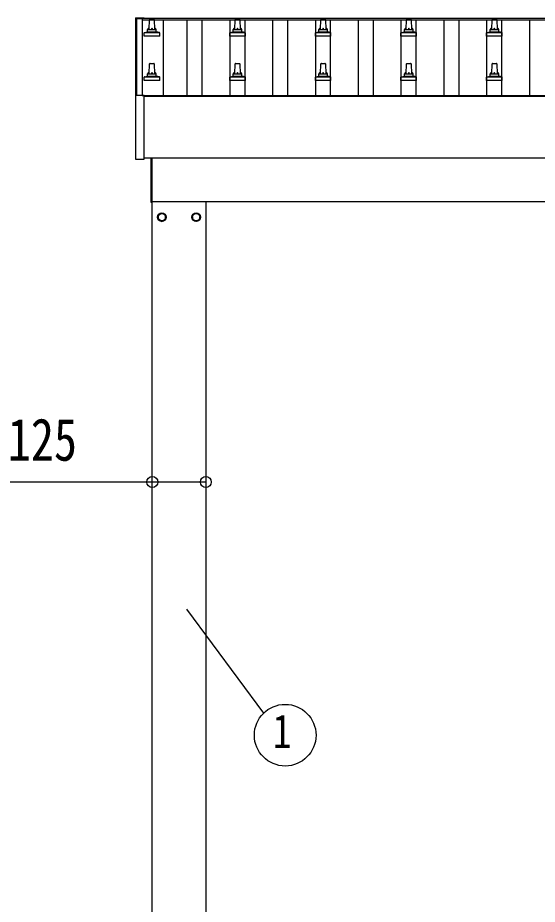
# Model space of a CAD drawing. Units: millimetres, scale not verified. Extents: x -12615 to 12615, y -8910 to 8910.
# Drawn here: x -10012 to -8798, y -2244 to -174 of the extents above; entities that cross this region are included whole.
import ezdxf
from ezdxf.enums import TextEntityAlignment as Align

# ---------------------------------------------------------------- set-up
doc = ezdxf.new("R2010")
doc.units = ezdxf.units.MM
doc.header["$LTSCALE"] = 40
for name, color, linetype in [('0-5_YKK_13', 4, 'Continuous'), ('0-6_YKK_A1', 4, 'Continuous'), ('0-7_YKK_D', 6, 'Continuous')]:
    doc.layers.add(name, color=color, linetype=linetype)
doc.styles.add('ＭＳ ゴシック', font='')
doc.styles.get('ＭＳ ゴシック').set_extended_font_data('MS Gothic')

msp = doc.modelspace()

# ---------------------------------------------------------------- linework, layer by layer
at = {"layer": '0-5_YKK_13'}
for p, q in [((-9736.74, -174.89), (-9736.74, -175.49)), ((-9736.74, -175.49), (-9736.74, -356.16)), ((-9735.74, -174.37), (-9717.74, -174.37)), ((-9716.74, -175.55), (-9716.74, -174.89)), ((-9716.74, -175.55), (-9716.74, -175.49)), ((-9704.44, -202.07), (-9703.71, -178.55)), ((-9702.71, -177.57), (-9694.17, -177.57)), ((-9693.17, -178.55), (-9692.44, -202.07)), ((-9504.44, -202.07), (-9503.71, -178.55)), ((-9502.71, -177.57), (-9494.17, -177.57)), ((-9493.17, -178.55), (-9492.44, -202.07)), ((-9304.44, -202.07), (-9303.71, -178.55)), ((-9302.71, -177.57), (-9294.17, -177.57)), ((-9293.17, -178.55), (-9292.44, -202.07)), ((-9104.44, -202.07), (-9103.71, -178.55)), ((-9102.71, -177.57), (-9094.17, -177.57)), ((-9093.17, -178.55), (-9092.44, -202.07)), ((-8904.44, -202.07), (-8903.71, -178.55)), ((-8902.71, -177.57), (-8894.17, -177.57)), ((-8893.17, -178.55), (-8892.44, -202.07)), ((-9708.44, -206.29), (-9708.44, -202.07)), ((-9707.44, -202.07), (-9689.44, -202.07)), ((-9688.44, -206.29), (-9688.44, -202.07)), ((-9508.44, -206.29), (-9508.44, -202.07)), ((-9507.44, -202.07), (-9489.44, -202.07)), ((-9488.44, -206.29), (-9488.44, -202.07)), ((-9308.44, -206.29), (-9308.44, -202.07)), ((-9307.44, -202.07), (-9289.44, -202.07)), ((-9288.44, -206.29), (-9288.44, -202.07)), ((-9108.44, -206.29), (-9108.44, -202.07)), ((-9107.44, -202.07), (-9089.44, -202.07)), ((-9088.44, -206.29), (-9088.44, -202.07)), ((-8908.44, -206.29), (-8908.44, -202.07)), ((-8907.44, -202.07), (-8889.44, -202.07)), ((-8888.44, -206.29), (-8888.44, -202.07)), ((-9716.69, -217.57), (-9716.69, -209.86)), ((-9680.19, -217.57), (-9716.69, -217.57)), ((-9716.31, -209.07), (-9680.57, -209.07)), ((-9715.93, -208.89), (-9709.2, -207.26)), ((-9708.82, -207.07), (-9688.06, -207.07)), ((-9680.95, -208.89), (-9687.68, -207.26)), ((-9680.19, -217.57), (-9680.19, -209.86)), ((-9516.69, -217.57), (-9516.69, -209.86)), ((-9480.19, -217.57), (-9516.69, -217.57)), ((-9516.31, -209.07), (-9480.57, -209.07)), ((-9515.93, -208.89), (-9509.2, -207.26)), ((-9508.82, -207.07), (-9488.06, -207.07)), ((-9480.95, -208.89), (-9487.68, -207.26)), ((-9480.19, -217.57), (-9480.19, -209.86)), ((-9316.69, -217.57), (-9316.69, -209.86)), ((-9280.19, -217.57), (-9316.69, -217.57)), ((-9316.31, -209.07), (-9280.57, -209.07)), ((-9315.93, -208.89), (-9309.2, -207.26)), ((-9308.82, -207.07), (-9288.06, -207.07)), ((-9280.95, -208.89), (-9287.68, -207.26)), ((-9280.19, -217.57), (-9280.19, -209.86)), ((-9116.69, -217.57), (-9116.69, -209.86)), ((-9080.19, -217.57), (-9116.69, -217.57)), ((-9116.31, -209.07), (-9080.57, -209.07)), ((-9115.93, -208.89), (-9109.2, -207.26)), ((-9108.82, -207.07), (-9088.06, -207.07)), ((-9080.95, -208.89), (-9087.68, -207.26)), ((-9080.19, -217.57), (-9080.19, -209.86)), ((-8916.69, -217.57), (-8916.69, -209.86)), ((-8880.19, -217.57), (-8916.69, -217.57)), ((-8916.31, -209.07), (-8880.57, -209.07)), ((-8915.93, -208.89), (-8909.2, -207.26)), ((-8908.82, -207.07), (-8888.06, -207.07)), ((-8880.95, -208.89), (-8887.68, -207.26)), ((-8880.19, -217.57), (-8880.19, -209.86)), ((-9704.44, -305.41), (-9703.71, -281.88)), ((-9702.71, -280.91), (-9694.17, -280.91)), ((-9693.17, -281.88), (-9692.44, -305.41)), ((-9504.44, -305.41), (-9503.71, -281.88)), ((-9502.71, -280.91), (-9494.17, -280.91)), ((-9493.17, -281.88), (-9492.44, -305.41)), ((-9304.44, -305.41), (-9303.71, -281.88)), ((-9302.71, -280.91), (-9294.17, -280.91)), ((-9293.17, -281.88), (-9292.44, -305.41)), ((-9104.44, -305.41), (-9103.71, -281.88)), ((-9102.71, -280.91), (-9094.17, -280.91)), ((-9093.17, -281.88), (-9092.44, -305.41)), ((-8904.44, -305.41), (-8903.71, -281.88)), ((-8902.71, -280.91), (-8894.17, -280.91)), ((-8893.17, -281.88), (-8892.44, -305.41)), ((-9708.44, -309.62), (-9708.44, -305.41)), ((-9707.44, -305.41), (-9689.44, -305.41)), ((-9688.44, -309.62), (-9688.44, -305.41)), ((-9508.44, -309.62), (-9508.44, -305.41)), ((-9507.44, -305.41), (-9489.44, -305.41)), ((-9488.44, -309.62), (-9488.44, -305.41)), ((-9308.44, -309.62), (-9308.44, -305.41)), ((-9307.44, -305.41), (-9289.44, -305.41)), ((-9288.44, -309.62), (-9288.44, -305.41)), ((-9108.44, -309.62), (-9108.44, -305.41)), ((-9107.44, -305.41), (-9089.44, -305.41)), ((-9088.44, -309.62), (-9088.44, -305.41)), ((-8908.44, -309.62), (-8908.44, -305.41)), ((-8907.44, -305.41), (-8889.44, -305.41)), ((-8888.44, -309.62), (-8888.44, -305.41)), ((-9716.69, -320.91), (-9716.69, -313.19)), ((-9680.19, -320.91), (-9716.69, -320.91)), ((-9716.31, -312.41), (-9680.57, -312.41)), ((-9715.93, -312.22), (-9709.2, -310.59)), ((-9708.82, -310.41), (-9688.06, -310.41)), ((-9680.95, -312.22), (-9687.68, -310.59)), ((-9680.19, -320.91), (-9680.19, -313.19)), ((-9516.69, -320.91), (-9516.69, -313.19)), ((-9480.19, -320.91), (-9516.69, -320.91)), ((-9516.31, -312.41), (-9480.57, -312.41)), ((-9515.93, -312.22), (-9509.2, -310.59)), ((-9508.82, -310.41), (-9488.06, -310.41)), ((-9480.95, -312.22), (-9487.68, -310.59)), ((-9480.19, -320.91), (-9480.19, -313.19)), ((-9316.69, -320.91), (-9316.69, -313.19)), ((-9280.19, -320.91), (-9316.69, -320.91)), ((-9316.31, -312.41), (-9280.57, -312.41)), ((-9315.93, -312.22), (-9309.2, -310.59)), ((-9308.82, -310.41), (-9288.06, -310.41)), ((-9280.95, -312.22), (-9287.68, -310.59)), ((-9280.19, -320.91), (-9280.19, -313.19)), ((-9116.69, -320.91), (-9116.69, -313.19)), ((-9080.19, -320.91), (-9116.69, -320.91)), ((-9116.31, -312.41), (-9080.57, -312.41)), ((-9115.93, -312.22), (-9109.2, -310.59)), ((-9108.82, -310.41), (-9088.06, -310.41)), ((-9080.95, -312.22), (-9087.68, -310.59)), ((-9080.19, -320.91), (-9080.19, -313.19)), ((-8916.69, -320.91), (-8916.69, -313.19)), ((-8880.19, -320.91), (-8916.69, -320.91)), ((-8916.31, -312.41), (-8880.57, -312.41)), ((-8915.93, -312.22), (-8909.2, -310.59)), ((-8908.82, -310.41), (-8888.06, -310.41)), ((-8880.95, -312.22), (-8887.68, -310.59)), ((-8880.19, -320.91), (-8880.19, -313.19)), ((-9736.74, -356.16), (-9736.74, -504.16)), ((-9735.74, -355.66), (-9736.24, -355.66)), ((-9717.74, -355.66), (-9735.74, -355.66)), ((-9717.24, -355.66), (-9717.74, -355.66)), ((-9716.74, -504.16), (-9716.74, -356.16)), ((-9736.24, -504.66), (-9717.24, -504.66)), ((-9700.44, -605.5), (-9700.44, -502.03)), ((-9698.44, -502.03), (-9698.44, -605.5)), ((-9698.44, -605.5), (-9700.44, -605.5)), ((-9666.34, -639.75), (-9666.44, -639.75)), ((-9666.34, -640.25), (-9666.44, -640.25)), ((-9603.54, -639.75), (-9603.44, -639.75)), ((-9603.54, -640.25), (-9603.44, -640.25))]:
    msp.add_line(p, q, dxfattribs=at)
for points in [[(-9736.74, -174.89), (-9736.71, -174.7), (-9736.63, -174.57), (-9736.54, -174.49), (-9736.46, -174.43), (-9736.38, -174.4), (-9736.33, -174.39), (-9736.29, -174.39), (-9736.25, -174.38), (-9736.06, -174.37), (-9735.88, -174.37), (-9735.74, -174.37)], [(-9717.74, -174.37), (-9717.55, -174.37), (-9717.38, -174.37), (-9717.24, -174.38), (-9717.17, -174.39), (-9717.11, -174.4), (-9717.02, -174.44), (-9716.89, -174.54), (-9716.8, -174.67), (-9716.79, -174.69)]]:
    msp.add_lwpolyline(points, dxfattribs=at)
for points in [[(-9674.94, -630.19), (-9683.44, -635.09), (-9683.44, -644.91), (-9674.94, -649.81), (-9666.44, -644.91), (-9666.44, -635.09)], [(-9594.94, -630.19), (-9586.44, -635.09), (-9586.44, -644.91), (-9594.94, -649.81), (-9603.44, -644.91), (-9603.44, -635.09)]]:
    msp.add_lwpolyline(points, close=True, dxfattribs=at)
for centre, radius in [((-9674.94, -640), 10), ((-9674.94, -640), 8.5), ((-9594.94, -640), 10), ((-9594.94, -640), 8.5)]:
    msp.add_circle(centre, radius, dxfattribs=at)
for centre, radius, start, end in [((-9717.24, -174.89), 0.499, 0.00068, 23.5008), ((-9702.71, -178.57), 1, 90, 178.60509), ((-9694.17, -178.57), 1, 1.39491, 90), ((-9502.71, -178.57), 1, 90, 178.60509), ((-9494.17, -178.57), 1, 1.39491, 90), ((-9302.71, -178.57), 1, 90, 178.60509), ((-9294.17, -178.57), 1, 1.39491, 90), ((-9102.71, -178.57), 1, 90, 178.60509), ((-9094.17, -178.57), 1, 1.39491, 90), ((-8902.71, -178.57), 1, 90, 178.60509), ((-8894.17, -178.57), 1, 1.39491, 90), ((-9709.44, -206.29), 1, 283.62699, 0), ((-9704.36, -202.71), 4.13, 90, 171.17633), ((-9707.44, -203.07), 1, 90, 180), ((-9695.11, -202.07), 4.83, 133.60282, 180), ((-9701.77, -202.07), 4.83, 0, 46.39718), ((-9692.53, -202.71), 4.13, 8.82367, 90), ((-9689.44, -203.07), 1, 0, 90), ((-9687.44, -206.29), 1, 180, 256.37301), ((-9509.44, -206.29), 1, 283.62699, 0), ((-9504.36, -202.71), 4.13, 90, 171.17633), ((-9507.44, -203.07), 1, 90, 180), ((-9495.11, -202.07), 4.83, 133.60282, 180), ((-9501.77, -202.07), 4.83, 0, 46.39718), ((-9492.53, -202.71), 4.13, 8.82367, 90), ((-9489.44, -203.07), 1, 0, 90), ((-9487.44, -206.29), 1, 180, 256.37301), ((-9309.44, -206.29), 1, 283.62699, 0), ((-9304.36, -202.71), 4.13, 90, 171.17633), ((-9307.44, -203.07), 1, 90, 180), ((-9295.11, -202.07), 4.83, 133.60282, 180), ((-9301.77, -202.07), 4.83, 0, 46.39718), ((-9292.53, -202.71), 4.13, 8.82367, 90), ((-9289.44, -203.07), 1, 0, 90), ((-9287.44, -206.29), 1, 180, 256.37301), ((-9109.44, -206.29), 1, 283.62699, 0), ((-9104.36, -202.71), 4.13, 90, 171.17633), ((-9107.44, -203.07), 1, 90, 180), ((-9095.11, -202.07), 4.83, 133.60282, 180), ((-9101.77, -202.07), 4.83, 0, 46.39718), ((-9092.53, -202.71), 4.13, 8.82367, 90), ((-9089.44, -203.07), 1, 0, 90), ((-9087.44, -206.29), 1, 180, 256.37301), ((-8909.44, -206.29), 1, 283.62699, 0), ((-8904.36, -202.71), 4.13, 90, 171.17633), ((-8907.44, -203.07), 1, 90, 180), ((-8895.11, -202.07), 4.83, 133.60282, 180), ((-8901.77, -202.07), 4.83, 0, 46.39718), ((-8892.53, -202.71), 4.13, 8.82367, 90), ((-8889.44, -203.07), 1, 0, 90), ((-8887.44, -206.29), 1, 180, 256.37301), ((-9715.69, -209.86), 1, 103.62699, 180), ((-9681.19, -209.86), 1, 0, 76.37301), ((-9515.69, -209.86), 1, 103.62699, 180), ((-9481.19, -209.86), 1, 0, 76.37301), ((-9315.69, -209.86), 1, 103.62699, 180), ((-9281.19, -209.86), 1, 0, 76.37301), ((-9115.69, -209.86), 1, 103.62699, 180), ((-9081.19, -209.86), 1, 0, 76.37301), ((-8915.69, -209.86), 1, 103.62699, 180), ((-8881.19, -209.86), 1, 0, 76.37301), ((-9702.71, -281.91), 1, 90, 178.60509), ((-9694.17, -281.91), 1, 1.39491, 90), ((-9502.71, -281.91), 1, 90, 178.60509), ((-9494.17, -281.91), 1, 1.39491, 90), ((-9302.71, -281.91), 1, 90, 178.60509), ((-9294.17, -281.91), 1, 1.39491, 90), ((-9102.71, -281.91), 1, 90, 178.60509), ((-9094.17, -281.91), 1, 1.39491, 90), ((-8902.71, -281.91), 1, 90, 178.60509), ((-8894.17, -281.91), 1, 1.39491, 90), ((-9709.44, -309.62), 1, 283.62699, 0), ((-9704.36, -306.04), 4.13, 90, 171.17633), ((-9707.44, -306.41), 1, 90, 180), ((-9695.11, -305.41), 4.83, 133.60282, 180), ((-9701.77, -305.41), 4.83, 0, 46.39718), ((-9692.53, -306.04), 4.13, 8.82367, 90), ((-9689.44, -306.41), 1, 0, 90), ((-9687.44, -309.62), 1, 180, 256.37301), ((-9509.44, -309.62), 1, 283.62699, 0), ((-9504.36, -306.04), 4.13, 90, 171.17633), ((-9507.44, -306.41), 1, 90, 180), ((-9495.11, -305.41), 4.83, 133.60282, 180), ((-9501.77, -305.41), 4.83, 0, 46.39718), ((-9492.53, -306.04), 4.13, 8.82367, 90), ((-9489.44, -306.41), 1, 0, 90), ((-9487.44, -309.62), 1, 180, 256.37301), ((-9309.44, -309.62), 1, 283.62699, 0), ((-9304.36, -306.04), 4.13, 90, 171.17633), ((-9307.44, -306.41), 1, 90, 180), ((-9295.11, -305.41), 4.83, 133.60282, 180), ((-9301.77, -305.41), 4.83, 0, 46.39718), ((-9292.53, -306.04), 4.13, 8.82367, 90), ((-9289.44, -306.41), 1, 0, 90), ((-9287.44, -309.62), 1, 180, 256.37301), ((-9109.44, -309.62), 1, 283.62699, 0), ((-9104.36, -306.04), 4.13, 90, 171.17633), ((-9107.44, -306.41), 1, 90, 180), ((-9095.11, -305.41), 4.83, 133.60282, 180), ((-9101.77, -305.41), 4.83, 0, 46.39718), ((-9092.53, -306.04), 4.13, 8.82367, 90), ((-9089.44, -306.41), 1, 0, 90), ((-9087.44, -309.62), 1, 180, 256.37301), ((-8909.44, -309.62), 1, 283.62699, 0), ((-8904.36, -306.04), 4.13, 90, 171.17633), ((-8907.44, -306.41), 1, 90, 180), ((-8895.11, -305.41), 4.83, 133.60282, 180), ((-8901.77, -305.41), 4.83, 0, 46.39718), ((-8892.53, -306.04), 4.13, 8.82367, 90), ((-8889.44, -306.41), 1, 0, 90), ((-8887.44, -309.62), 1, 180, 256.37301), ((-9715.69, -313.19), 1, 103.62699, 180), ((-9681.19, -313.19), 1, 0, 76.37301), ((-9515.69, -313.19), 1, 103.62699, 180), ((-9481.19, -313.19), 1, 0, 76.37301), ((-9315.69, -313.19), 1, 103.62699, 180), ((-9281.19, -313.19), 1, 0, 76.37301), ((-9115.69, -313.19), 1, 103.62699, 180), ((-9081.19, -313.19), 1, 0, 76.37301), ((-8915.69, -313.19), 1, 103.62699, 180), ((-8881.19, -313.19), 1, 0, 76.37301), ((-9736.24, -356.16), 0.5, 90, 180), ((-9717.24, -356.16), 0.5, 0, 90), ((-9736.24, -504.16), 0.5, 180, 270), ((-9717.24, -504.16), 0.5, 270, 0), ((-9674.94, -640), 8.6, 171.25399, 188.74601), ((-9674.94, -640), 8.6, 111.25399, 128.74601), ((-9674.94, -640), 8.6, 51.25399, 68.74601), ((-9674.94, -640), 8.6, 1.66581, 8.74601), ((-9674.94, -640), 8.6, 351.25399, 358.33419), ((-9594.94, -640), 8.6, 171.25399, 178.33419), ((-9594.94, -640), 8.6, 181.66581, 188.74601), ((-9594.94, -640), 8.6, 111.25399, 128.74601), ((-9594.94, -640), 8.6, 51.25399, 68.74601), ((-9594.94, -640), 8.6, 351.25399, 8.74601), ((-9674.94, -640), 8.6, 231.25399, 248.74601), ((-9674.94, -640), 8.6, 291.25399, 308.74601), ((-9594.94, -640), 8.6, 231.25399, 248.74601), ((-9594.94, -640), 8.6, 291.25399, 308.74601)]:
    msp.add_arc(centre, radius, start, end, dxfattribs=at)
at = {"layer": '0-6_YKK_A1'}
for p, q in [((-9733.44, -176.52), (-9721.44, -176.52)), ((-9733.44, -355.66), (-9733.44, -176.52)), ((-9721.44, -175.55), (-6675.44, -175.55)), ((-9721.44, -175.55), (-9721.44, -179.14)), ((-9721.44, -176.52), (-9721.44, -355.66)), ((-9721.44, -179.14), (-6675.44, -179.14)), ((-9671.94, -179.14), (-9671.94, -355.6)), ((-9615.94, -355.6), (-9615.94, -179.14)), ((-9580.94, -355.6), (-9580.94, -179.14)), ((-9515.94, -355.6), (-9515.94, -179.14)), ((-9480.94, -355.6), (-9480.94, -179.14)), ((-9415.94, -355.6), (-9415.94, -179.14)), ((-9380.94, -355.6), (-9380.94, -179.14)), ((-9315.94, -355.6), (-9315.94, -179.14)), ((-9280.94, -355.6), (-9280.94, -179.14)), ((-9215.94, -355.6), (-9215.94, -179.14)), ((-9180.94, -355.6), (-9180.94, -179.14)), ((-9115.94, -355.6), (-9115.94, -179.14)), ((-9080.94, -355.6), (-9080.94, -179.14)), ((-9015.94, -355.6), (-9015.94, -179.14)), ((-8980.94, -355.6), (-8980.94, -179.14)), ((-8915.94, -355.6), (-8915.94, -179.14)), ((-8880.94, -355.6), (-8880.94, -179.14)), ((-8815.94, -355.6), (-8815.94, -179.14)), ((-9721.44, -355.6), (-6675.44, -355.6)), ((-9716.74, -357.15), (-6680.14, -357.15)), ((-6680.14, -502.03), (-9716.74, -502.03)), ((-9698.44, -603), (-6802.44, -603)), ((-9697.44, -3403), (-9697.44, -603)), ((-9572.44, -603), (-9572.44, -3403))]:
    msp.add_line(p, q, dxfattribs=at)
at = {"layer": '0-7_YKK_D'}
for p, q in [((-9697.44, -1258), (-9697.44, -1259)), ((-9617.65, -1555.15), (-9437.85, -1797.79))]:
    msp.add_line(p, q, dxfattribs=at)
msp.add_lwpolyline([(-9572.44, -1258), (-9697.44, -1258), (-10148.44, -1258)], dxfattribs=at)
for centre, radius in [((-9697.44, -1258), 12.75), ((-9572.44, -1258), 12.75), ((-9387.13, -1848.89), 72)]:
    msp.add_circle(centre, radius, dxfattribs=at)

# ---------------------------------------------------------------- texts
at = {"layer": '0-7_YKK_D', "style": 'ＭＳ ゴシック', "width": 0.8}
for s, height, p in [('□125', 98.97, (-10142.84, -1238)), ('1', 79.18, (-9415.93, -1902.89))]:
    msp.add_text(s, height=height, dxfattribs=at).set_placement(p, align=Align.BOTTOM_LEFT)

doc.saveas('drawing.dxf')
